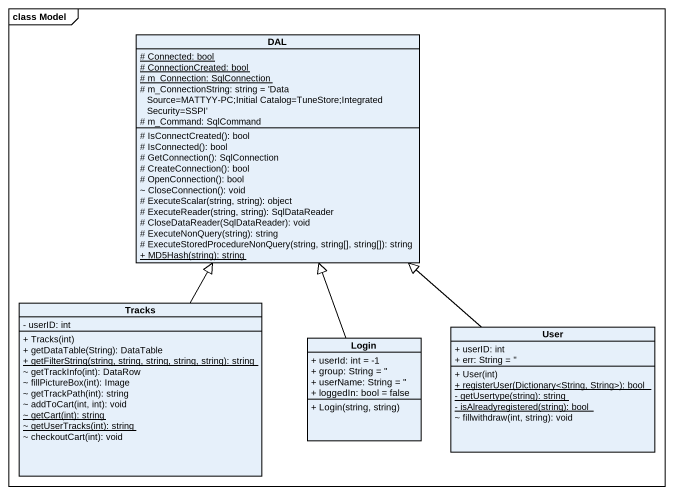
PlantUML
@startuml
mainframe class Model
hide circle
hide empty members
skinparam classAttributeIconSize 0
class DAL {
  {static} # Connected: bool
  {static} # ConnectionCreated: bool
  {static} # m_Connection: SqlConnection
  # m_ConnectionString: string = 'Data Source=MATTYY-PC;Initial Catalog=TuneStore;Integrated Security=SSPI'
  # m_Command: SqlCommand
  # IsConnectCreated(): bool
  # IsConnected(): bool
  # GetConnection(): SqlConnection
  # CreateConnection(): bool
  # OpenConnection(): bool
  ~ CloseConnection(): void
  # ExecuteScalar(string, string): object
  # ExecuteReader(string, string): SqlDataReader
  # CloseDataReader(SqlDataReader): void
  # ExecuteNonQuery(string): string
  # ExecuteStoredProcedureNonQuery(string, string[], string[]): string
  {static} + MD5Hash(string): string
}
class Tracks {
  - userID: int
  + Tracks(int)
  + getDataTable(String): DataTable
  {static} + getFilterString(string, string, string, string, string): string
  ~ getTrackInfo(int): DataRow
  ~ fillPictureBox(int): Image
  ~ getTrackPath(int): string
  ~ addToCart(int, int): void
  {static} ~ getCart(int): string
  {static} ~ getUserTracks(int): string
  ~ checkoutCart(int): void
}
class Login {
  + userId: int = -1
  + group: String = ''
  + userName: String = ''
  + loggedIn: bool = false
  + Login(string, string)
}
class User {
  + userID: int
  + err: String = ''
  + User(int)
  {static} + registerUser(Dictionary<String, String>): bool
  {static} - getUsertype(string): string
  {static} - isAlreadyregistered(string): bool
  ~ fillwithdraw(int, string): void
}
Tracks -up-|> DAL
Login -up-|> DAL
User -up-|> DAL
@enduml
